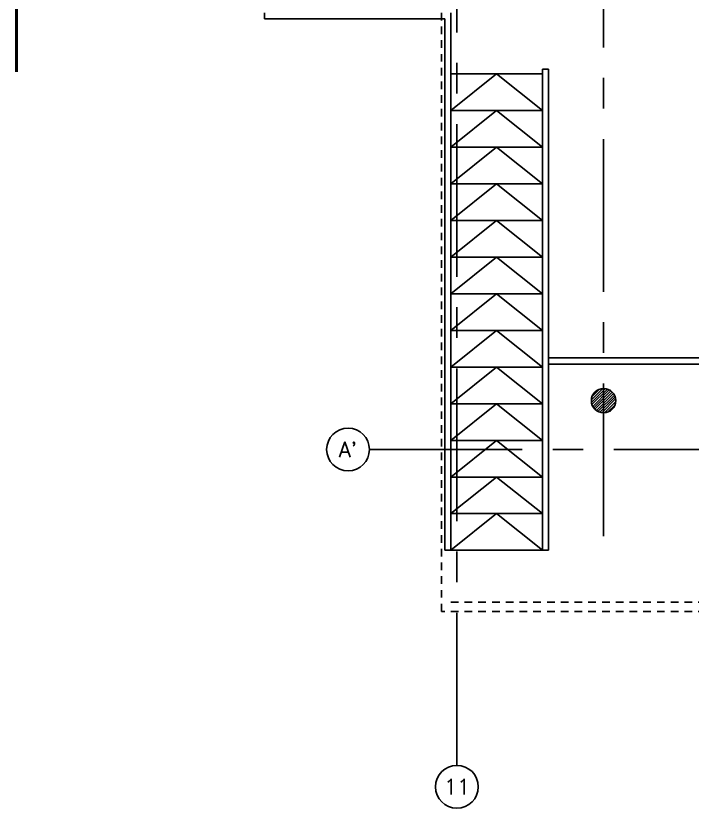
# Model space of a CAD drawing. Extents: x 0 to 93.3, y -13.5 to 76.8.
# Drawn here: x 6.56 to 17.63, y -13.52 to -0.55 of the extents above; entities that cross this region are included whole.
import ezdxf
from ezdxf.enums import TextEntityAlignment as Align

# ---------------------------------------------------------------- set-up
doc = ezdxf.new("R2010")
doc.units = 0
doc.header["$MEASUREMENT"] = 0
doc.linetypes.add('CENTERX2', pattern=[4, 2.5, -0.5, 0.5, -0.5])
doc.linetypes.add('HIDDEN2', pattern=[0.1875, 0.125, -0.0625])
for name, color, linetype in [('AX', 11, 'CONTINUOUS'), ('AX-CR', 11, 'CONTINUOUS'), ('AX-TXT', 11, 'CONTINUOUS'), ('AXES', 11, 'CENTERX2'), ('CANOPY-LN', 11, 'CONTINUOUS'), ('Handrail', 11, 'CONTINUOUS'), ('HAT', 11, 'CONTINUOUS'), ('Ramb', 11, 'CONTINUOUS'), ('WALL', 11, 'CONTINUOUS')]:
    doc.layers.add(name, color=color, linetype=linetype)
doc.styles.add('ROMANS', font='ROMANS.shx', dxfattribs={"width": 0.6})

# ---------------------------------------------------------------- blocks, each defined once
blk = doc.blocks.new('AXU')
at = {"layer": 'AX-CR'}
blk.add_circle((0, 350), 350, dxfattribs=at)
at = {"layer": 'AX-TXT', "style": 'ROMANS'}
blk.add_attdef('AX', text='', height=250, dxfattribs=at).set_placement((0, 350), align=Align.MIDDLE)
blk = doc.blocks.new('AXL')
at = {"layer": 'AX-CR'}
blk.add_circle((-350, 0), 350, dxfattribs=at)
at = {"layer": 'AX-TXT', "style": 'ROMANS'}
blk.add_attdef('AX', text='', height=250, dxfattribs=at).set_placement((-350, 0), align=Align.MIDDLE)

msp = doc.modelspace()

# ---------------------------------------------------------------- hatches: boundary and pattern name
at = {"layer": 'HAT'}
h = msp.add_hatch(dxfattribs=at)
h.set_pattern_fill('ANSI31', color=256, scale=0.24, style=0)
h.set_pattern_definition([(45, (-32.812692, -41.757555), (-0.021213203, 0.021213203), [])])
h.paths.add_polyline_path([(15.9795, -6.85), (16.1795, -6.85), (16.1795, -6.65, 0.4142136)])
h.paths.add_polyline_path([(16.1795, -6.65), (16.1795, -6.85), (16.3795, -6.85, 0.4142136)])
h.paths.add_polyline_path([(16.3795, -6.85), (16.1795, -6.85), (16.1795, -7.05, 0.4142136)])
h.paths.add_polyline_path([(16.1795, -6.85), (15.9795, -6.85, 0.4142136), (16.1795, -7.05)])

# ---------------------------------------------------------------- linework, layer by layer
at = {"layer": 'AXES'}
for p, q in [((6.5595, -1.4643), (6.5595, 76.0748)), ((6.5795, -1.4643), (6.5795, 76.0748)), ((13.7795, -12.8215), (13.7795, 76.0748)), ((16.1795, -9.0672), (16.1795, 4.5947)), ((12.3471, -7.65), (30.9349, -7.65))]:
    msp.add_line(p, q, dxfattribs=at)
at = {"layer": 'CANOPY-LN', "linetype": 'HIDDEN2'}
for p, q in [((13.5295, -10.3), (13.5295, 5.15)), ((32.0295, -10.3), (13.5295, -10.3))]:
    msp.add_line(p, q, dxfattribs=at)
at = {"layer": 'CANOPY-LN', "color": 8, "linetype": 'HIDDEN2'}
msp.add_line((13.6795, -10.15), (31.8795, -10.15), dxfattribs=at)
at = {"layer": 'Handrail'}
for p, q in [((10.6295, -0.5), (10.6295, -0.6)), ((13.6795, -0.5), (13.6795, -9.3)), ((13.5795, -0.6), (10.6295, -0.6)), ((13.5795, -0.6), (13.5795, -9.3)), ((15.1795, -1.4215), (15.1795, -9.3)), ((15.1795, -1.4215), (15.2795, -1.4215)), ((15.2795, -1.4215), (15.2795, -9.3)), ((15.2795, -6.15), (18.3238, -6.15)), ((15.2795, -6.25), (18.2238, -6.25)), ((13.6795, -9.3), (13.5795, -9.3)), ((15.1795, -9.3), (15.2795, -9.3))]:
    msp.add_line(p, q, dxfattribs=at)
at = {"layer": 'Ramb'}
for p, q in [((13.6795, -1.5), (15.1795, -1.5)), ((14.4295, -1.5), (13.6795, -2.1)), ((14.4295, -1.5), (15.1795, -2.1)), ((13.6795, -2.1), (15.1795, -2.1)), ((14.4295, -2.1), (13.6795, -2.7)), ((14.4295, -2.1), (15.1795, -2.7)), ((13.6795, -2.7), (15.1795, -2.7)), ((14.4295, -2.7), (13.6795, -3.3)), ((14.4295, -2.7), (15.1795, -3.3)), ((13.6795, -3.3), (15.1795, -3.3)), ((14.4295, -3.3), (13.6795, -3.9)), ((14.4295, -3.3), (15.1795, -3.9)), ((13.6795, -3.9), (15.1795, -3.9)), ((14.4295, -3.9), (13.6795, -4.5)), ((14.4295, -3.9), (15.1795, -4.5)), ((13.6795, -4.5), (15.1795, -4.5)), ((14.4295, -4.5), (13.6795, -5.1)), ((14.4295, -4.5), (15.1795, -5.1)), ((13.6795, -5.1), (15.1795, -5.1)), ((14.4295, -5.1), (13.6795, -5.7)), ((14.4295, -5.1), (15.1795, -5.7)), ((13.6795, -5.7), (15.1795, -5.7)), ((14.4295, -5.7), (13.6795, -6.3)), ((14.4295, -5.7), (15.1795, -6.3)), ((13.6795, -6.3), (15.1795, -6.3)), ((14.4295, -6.3), (13.6795, -6.9)), ((14.4295, -6.3), (15.1795, -6.9)), ((13.6795, -6.9), (15.1795, -6.9)), ((14.4295, -6.9), (13.6795, -7.5)), ((14.4295, -6.9), (15.1795, -7.5)), ((13.6795, -7.5), (15.1795, -7.5)), ((14.4295, -7.5), (13.6795, -8.1)), ((14.4295, -7.5), (15.1795, -8.1)), ((13.6795, -8.1), (15.1795, -8.1)), ((14.4295, -8.1), (13.6795, -8.7)), ((14.4295, -8.1), (15.1795, -8.7)), ((13.6795, -8.7), (15.1795, -8.7)), ((14.4295, -8.7), (13.6795, -9.3)), ((14.4295, -8.7), (15.1795, -9.3)), ((13.6795, -9.3), (15.1795, -9.3))]:
    msp.add_line(p, q, dxfattribs=at)
at = {"layer": 'WALL'}
msp.add_circle((16.1795, -6.85), 0.2, dxfattribs=at)

# ---------------------------------------------------------------- block references
at = {"layer": 'AX', "xscale": 0.001000000047497451, "yscale": 0.0009999999892897904, "zscale": 0.001}
for name, p, values in [('AXL', (12.3471, -7.65), {'AX': "A'"}), ('AXU', (13.7795, -13.5215), {'AX': '11'})]:
    msp.add_blockref(name, p, dxfattribs=at).add_auto_attribs(values)

doc.saveas('drawing.dxf')
